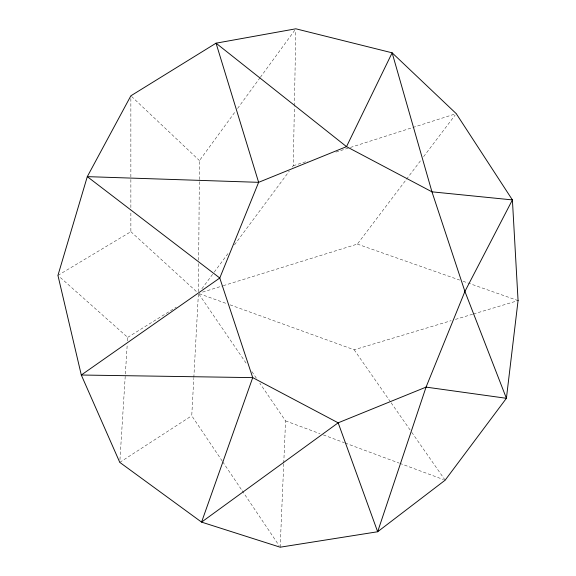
<?xml version="1.0" encoding="UTF-8"?>
<svg xmlns="http://www.w3.org/2000/svg" width="576" height="576" viewBox="0 0 576 576"><rect width="100%" height="100%" fill="white"/><g stroke="black" fill="none" stroke-linecap="round" stroke-linejoin="round"><path stroke-width="0.43" stroke-dasharray="2.88 2.16" d="M198.439 291.737L198.662 262.685M198.684 260.194L199.469 160.589L235.469 111.348M292.284 167.062L293.278 165.73L294.379 106.661M294.394 105.768L295.805 30.593M280.166 547.2L283.723 463.889M283.766 462.989L285.559 420.89L259.819 383.22M222.221 461.052L191.75 415.75L193.788 378.367M193.838 377.518L198.374 294.242M119.952 459.698L125.309 374.882M125.366 373.99L127.224 344.527M127.454 340.956L127.678 337.385L59.947 277.193M237.593 108.454L259.826 78.041M260.359 77.314L295.834 28.8M201.881 288.742L213.739 272.779M214.236 272.117L229.054 252.173M234.49 244.858L289.325 171.05M223.258 285.689L357.35 244.094L421.452 159.509M423.626 156.636L455.134 115.063M119.779 462.377L191.75 415.75M127.678 337.385L176.314 307.145M57.938 275.4L130.874 231.696L130.867 210.996M293.278 165.73L307.778 161.093M335.93 152.093L349.582 147.722M350.431 147.449L456.221 113.623M202.565 292.111L222.43 285.948M230.054 304.848L354.154 349.783L451.13 320.688M455.422 319.399L472.579 314.244M473.443 313.992L517.205 300.859M357.35 244.094L459.698 280.08M463.082 281.268L518.062 300.6M199.238 293.688L226.814 303.674M285.559 420.89L319.997 433.685M323.359 434.93L344.354 442.735M345.197 443.045L398.945 463.025M399.787 463.334L443.462 479.563M130.874 231.696L197.215 292.291M131.515 96.43L199.469 160.589M354.154 349.783L390.65 402.098M391.169 402.833L411.214 431.568M411.725 432.302L445.14 480.19M198.922 294.12L246.946 364.385M251.892 371.628L256.846 378.871M222.725 461.794L241.704 490.018M242.201 490.759L279.166 545.717M130.86 98.51L130.867 178.603M130.867 179.503L130.867 210.096"/><path stroke-width="0.86" d="M518.062 300.6L506.405 398.297L445.14 480.19L377.654 531.756L280.166 547.2L201.571 522.115L119.779 462.377L81.302 375.019L57.938 275.4L87.3 176.638L130.86 95.81L216.05 43.178L295.834 28.8L392.134 52.819L456.221 113.623L512.402 199.915L518.062 300.6M426.06 387.115L377.654 531.756L338.162 422.82L252.72 377.626L81.302 375.019L219.773 278.014L258.624 182.333L216.05 43.178L346.514 146.635L431.957 191.83L512.402 199.915L464.911 291.442L426.06 387.115L338.162 422.82L201.571 522.115L252.72 377.626L219.773 278.014L87.3 176.638L258.624 182.333L346.514 146.635L392.134 52.819L431.957 191.83L464.911 291.442L506.405 398.297L426.06 387.115"/></g></svg>
